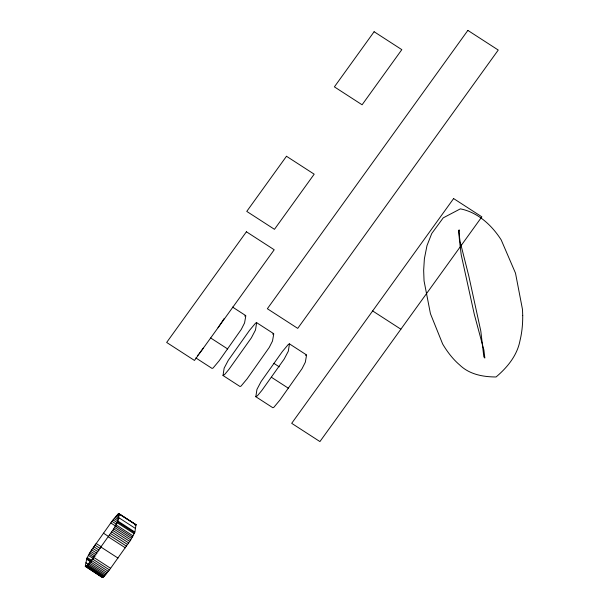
<?xml version="1.0" encoding="UTF-8"?>
<svg xmlns="http://www.w3.org/2000/svg" width="608" height="608" viewBox="0 0 608 608"><rect width="100%" height="100%" fill="white"/><g stroke="black" fill="none" stroke-linecap="round" stroke-linejoin="round"><path stroke-width="0.91" d="M85.28 566.291L86.807 558.402L90.66 551.342L111.948 521.33L117.982 514.14L119.008 513.692L136.025 524.696L134.885 532.053L130.743 539.904L109.455 569.916L103.428 577.106L102.395 577.554L85.28 566.291L102.623 577.6M85.378 566.55L86.99 565.577L91.344 560.371L113.726 528.899L117.876 521.048L119.008 513.692M224.291 318.356L218.029 327.735M203.292 348.194L199.021 353.818M197.349 355.748L198.14 354.867M244.674 316.023L245.807 315.841L244.568 322.939L241.308 329.361L219.138 360.802L213.104 367.992L212.078 368.433L195.837 357.93M272.62 334.104L273.752 333.921L272.513 341.012L269.253 347.434L247.084 378.875L241.057 386.072L240.023 386.513L223.014 375.508L224.147 368.152L228.296 360.301L249.576 330.288L255.611 323.099L256.637 322.658L273.653 333.655M305.436 355.323L306.561 355.14L305.322 362.231L302.062 368.653L279.893 400.094L273.866 407.292L272.832 407.732L255.824 396.728L256.956 389.378L261.106 381.52L282.393 351.508L288.42 344.318L289.454 343.877L306.462 354.882M134.991 525.137L136.025 524.696M223.014 375.508L224.618 374.536L228.973 369.33L251.362 337.866L255.504 330.007L256.637 322.658M255.824 396.728L257.427 395.762L261.782 390.549L284.172 359.085L288.314 351.226L289.454 343.877M372.643 310.939L400.877 329.202M232.56 307.078L245.7 315.582M273.851 363.341L279.262 366.844M210.664 337.964L227.673 348.969M271.419 377.264L288.435 388.269M118.788 513.646L135.797 524.651M119.107 513.958L136.124 524.955M117.982 514.14L119.525 515.136M117.405 514.664L118.955 515.668M116.721 515.371L119.039 516.876M118.492 517.499L135.508 528.504M115.938 516.26L119.031 518.259M115.056 517.309L118.15 519.316M114.091 518.518L117.952 521.018M117.876 521.048L134.885 532.053M117.587 521.846L134.604 532.851M113.05 519.87L117.686 522.872M117.192 522.751L134.208 533.756M111.948 521.33L116.592 524.332M116.105 524.894L133.114 535.899M110.778 522.933L116.196 526.437M115.406 526.133L132.415 537.138M114.608 527.47L131.624 538.475M113.726 528.899L130.743 539.904M112.769 530.404L129.785 541.409M111.743 531.97L128.752 542.974M110.656 533.566L127.672 544.57M109.531 535.2L126.54 546.197M103.413 533.163L108.824 536.659M108.353 536.856L125.362 547.854M96.041 543.392L101.452 546.888M100.981 547.086L117.998 558.083M94.863 545.049L100.274 548.545M93.738 546.676L99.15 550.179M92.652 548.272L98.063 551.775M91.626 549.837L97.037 553.341M90.66 551.342L96.079 554.846M89.779 552.771L95.198 556.274M88.988 554.108L93.624 557.11M93.609 557.308L110.626 568.313M88.289 555.347L93.7 558.851M92.439 558.912L109.455 569.916M87.195 557.49L91.838 560.492M91.344 560.371L108.361 571.376M86.807 558.402L91.443 561.397M86.518 559.193L91.162 562.195M90.303 561.724L107.32 572.728M89.338 562.932L106.347 573.937M88.456 563.981L105.473 574.986M85.903 562.742L88.996 564.741M87.666 564.87L104.682 575.875M86.99 565.577L103.998 576.582M86.412 566.109L103.428 577.106M522.72 315.484C522.789 323.912 522.014 332.371 520.007 340.571C517.165 355.52 507.406 367.338 496.067 376.975C482.934 376.93 469.475 374.422 459.724 365.005C452.831 359.115 447.283 351.812 442.67 344.044L430.441 313.698L424.05 280.881L423.662 270.355L424.376 258.795L426.976 245.655L431.741 233.518L443.217 217.869L460.362 208.856C477.888 212.306 491.857 225.256 501.205 239.917L515.5 273.152L522.492 309.464L522.72 315.484M458.979 230.82L459.162 236.664A151.597 141.816 9.9 0 0 459.572 241.224L461.221 254.866L474.293 314.283L483.892 350.018L484.842 358.051L483.839 356.828L480.806 331.041L468.806 276.04L460.089 241.52L458.835 232.043L459.154 229.885L458.979 230.82M374.11 31.73L334.392 86.868L362.094 104.789L401.82 49.651L374.11 31.73M286.482 156.264L246.757 211.402L274.466 229.322L314.184 174.184L286.482 156.264M246.4 231.777L166.66 342.456L194.469 360.445L274.208 249.766L246.4 231.777M467.871 30.4L267.353 308.735L297.73 328.381L498.248 50.046L467.871 30.4M453.606 198.565L291.688 423.32L319.922 441.575L481.84 216.828L453.606 198.565"/></g></svg>
